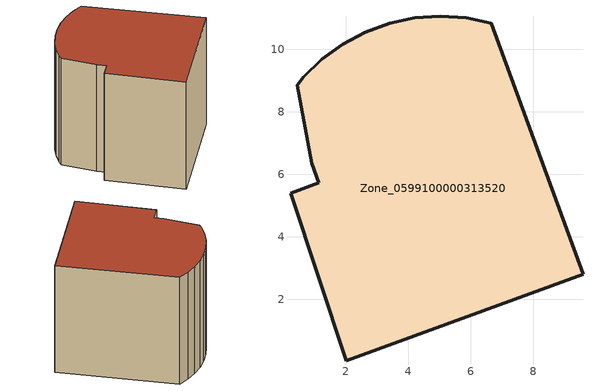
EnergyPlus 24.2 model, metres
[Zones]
Zone_0599100000313520
 floor ground (C_G): 9.59,2.79 2,0.03 0.22,5.38 1.13,5.72 0.9,6.36 0.43,8.84 0.64,9.1 1.23,9.67 1.9,10.16 2.62,10.54 3.4,10.83 4.2,11 5.02,11.06 5.84,11 6.65,10.83 z0
 wall outside (C_F): 0.22,5.38 2,0.03 9.59,2.79 6.65,10.83 5.84,11 5.02,11.06 4.2,11 3.4,10.83 2.62,10.54 1.9,10.16 1.23,9.67 0.64,9.1 0.43,8.84 0.9,6.36 1.13,5.72 0.22,5.38 z0:8.62
 roof outside (C_R): 2,0.03 9.59,2.79 6.65,10.83 5.84,11 5.02,11.06 4.2,11 3.4,10.83 2.62,10.54 1.9,10.16 1.23,9.67 0.64,9.1 0.43,8.84 0.9,6.36 1.13,5.72 0.22,5.38 z8.62
[BUILDING]
Pand.0599100000313520: North Axis=0; Terrain=City; Loads Convergence Tolerance Value=0.04; Temperature Convergence Tolerance Value=0.4; Solar Distribution=FullExterior; Maximum Number of Warmup Days=25; Minimum Number of Warmup Days=1
[Site:Location]
Rotterdam.The.Hague.AP_ZH_NLD Design_Conditions: Latitude=51.96; Longitude=4.45; Time Zone=1; Elevation=-4.5
[SITE:GROUNDTEMPERATURE:BUILDINGSURFACE]
18, 18, 18, 18, 18, 18, 18, 18, 18, 18, 18, 18
[MATERIAL] Thermal Absorptance=0.9; Solar Absorptance=0.7; Visible Absorptance=0.7
Name | Roughness | Thickness | Conductivity | Density | Specific Heat
G.TC.1992-2005 | MediumSmooth | 0.15 | 0.06 | 540 | 1210
F.TC.1992-2005 | Rough | 0.3 | 0.12 | 1920 | 840
R.TC.1992-2005 | MediumRough | 0.2 | 0.08 | 1500 | 1000
[CONSTRUCTION]
C_G: G.TC.1992-2005
C_F: F.TC.1992-2005
C_R: R.TC.1992-2005
[ZONE]
Zone_0599100000313520: Type=1; Multiplier=1; Ceiling Height=Autocalculate; Volume=Autocalculate; Floor Area=autocalculate; Part of Total Floor Area=Yes
[ZONEINFILTRATION:DESIGNFLOWRATE]
Infil_Zone_0599100000313520: Zone or ZoneList or Space or SpaceList=Zone_0599100000313520; Schedule=AlwaysOn; Design Flow Rate Calculation Method=Flow/Area; Flow Rate per Floor Area=0.0015; Constant Term Coefficient=1; Temperature Term Coefficient=0; Velocity Term Coefficient=0; Velocity Squared Term Coefficient=0
[HVACTEMPLATE:ZONE:IDEALLOADSAIRSYSTEM]
Zone_0599100000313520: Maximum Heating Supply Air Temperature=50; Minimum Cooling Supply Air Temperature=13; Maximum Heating Supply Air Humidity Ratio=0.0156; Minimum Cooling Supply Air Humidity Ratio=0.0077; Heating Limit=NoLimit; Cooling Limit=NoLimit; Dehumidification Control Type=ConstantSensibleHeatRatio; Cooling Sensible Heat Ratio=0.7; Dehumidification Setpoint=60; Humidification Control Type=None; Humidification Setpoint=30; Outdoor Air Method=None; Outdoor Air Flow Rate per Person=0.00944; Outdoor Air Flow Rate per Zone Floor Area=0; Outdoor Air Flow Rate per Zone=0; Demand Controlled Ventilation Type=None; Outdoor Air Economizer Type=NoEconomizer; Heat Recovery Type=None; Sensible Heat Recovery Effectiveness=0.7; Latent Heat Recovery Effectiveness=0.65
[ZONECONTROL:THERMOSTAT]
ThermostatControl_Zone_0599100000313520: Zone or ZoneList=Zone_0599100000313520; Control Type Schedule=DualSetpointControlType; Control 1=Thermostat_Zone_0599100000313520; Temperature Difference Between Cutout And Setpoint=0
[THERMOSTATSETPOINT:DUALSETPOINT]
Thermostat_Zone_0599100000313520: Heating Setpoint Temperature Schedule=HeatingSetpoint_Zone_0599100000313520; Cooling Setpoint Temperature Schedule=CoolingSetpoint_Zone_0599100000313520
[SCHEDULE:COMPACT]
HeatingSetpoint_Zone_0599100000313520: Through: 12/31, For: AllDays, Until: 24:00, 21
CoolingSetpoint_Zone_0599100000313520: Through: 12/31, For: AllDays, Until: 24:00, 24
DualSetpointControlType: Through: 12/31, For: AllDays, Until: 24:00, 4
AlwaysOn: Through: 12/31, For: AllDays, Until: 24:00, 1
